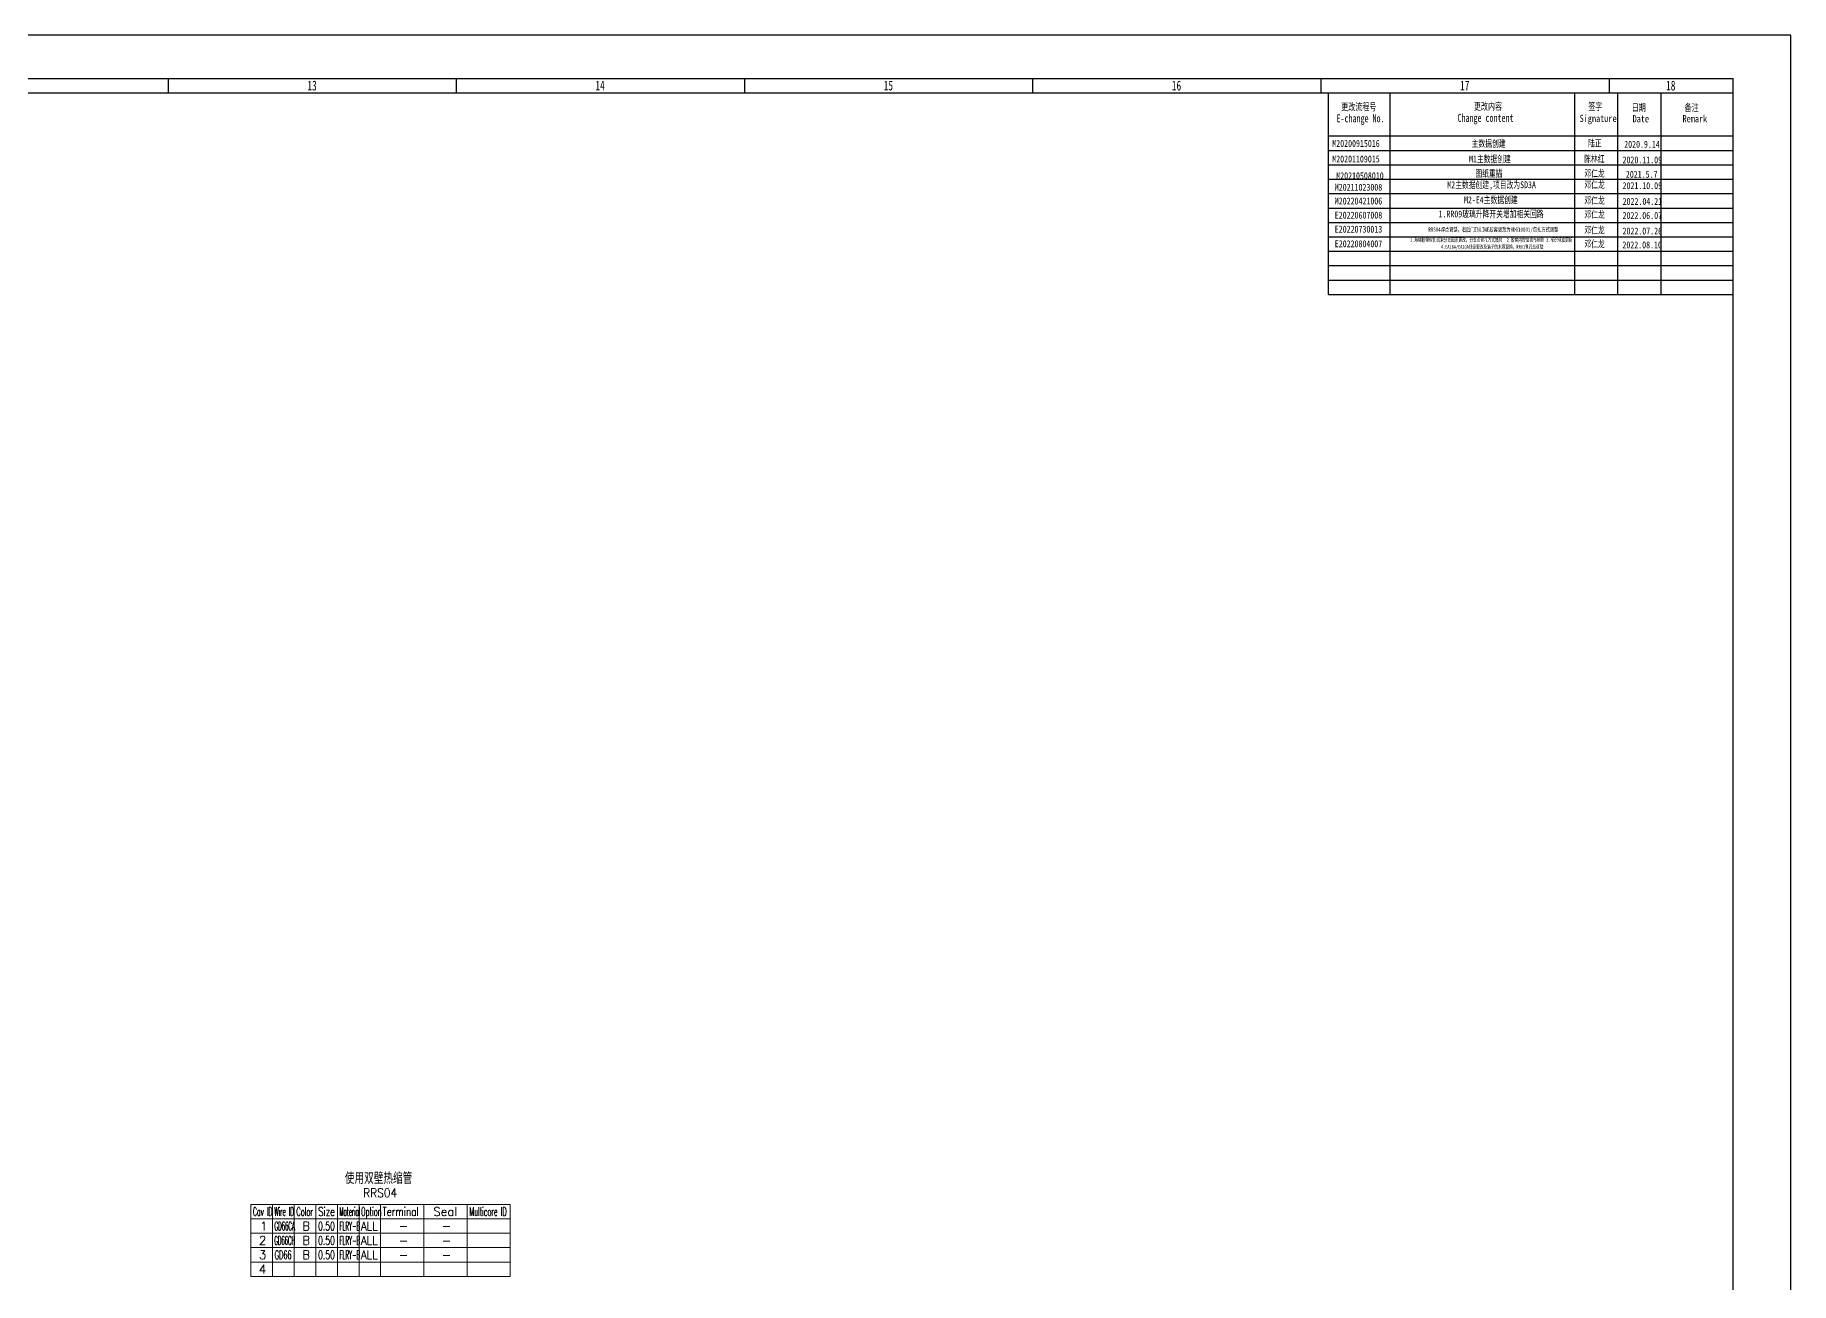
# Model space of a CAD drawing. Header units: inches. Extents: x 47316 to 59086, y 3141 to 11743.
# Drawn here: x 58476 to 59086, y 7277 to 7710 of the extents above; entities that cross this region are included whole.
import ezdxf

# ---------------------------------------------------------------- set-up
doc = ezdxf.new("R2010")
doc.units = ezdxf.units.IN
doc.header["$MEASUREMENT"] = 0
doc.styles.add('MtX_FangSong_GB2312', font='')
doc.styles.add('MtX_SimSun', font='')
doc.styles.add('MtX_仿宋_GB2312', font='')
doc.styles.get("Standard").update_dxf_attribs({"font": ''})
doc.styles.add('样式 1', font='仿宋_GB2312.ttf', dxfattribs={"width": 0.7, "height": 2.4})
doc.styles.get('MtX_FangSong_GB2312').set_extended_font_data('FangSong_GB2312')
doc.styles.get('MtX_SimSun').set_extended_font_data('SimSun')
doc.styles.get('MtX_仿宋_GB2312').set_extended_font_data('仿宋_GB2312')
doc.styles.get('Standard').set_extended_font_data('SimSun')

msp = doc.modelspace()

# ---------------------------------------------------------------- linework, layer by layer
at = {"color": 0, "lineweight": -3}
for p, q in [((59085.57, 7710.2), (57302.57, 7710.2)), ((59085.57, 6869.2), (59085.57, 7710.2)), ((57322.57, 7695.2), (59065.57, 7695.2)), ((58522.57, 7690.2), (58522.57, 7695.2)), ((58622.57, 7690.2), (58622.57, 7695.2)), ((58722.57, 7690.2), (58722.57, 7695.2)), ((58822.57, 7690.2), (58822.57, 7695.2)), ((58922.57, 7690.2), (58922.57, 7695.2)), ((59022.57, 7690.2), (59022.57, 7695.2)), ((59065.57, 7690.2), (59065.57, 7695.2)), ((57322.57, 7690.2), (59065.57, 7690.2)), ((58925.07, 7620.2), (58925.07, 7690.2)), ((58946.49, 7620.2), (58946.49, 7690.2)), ((59010.57, 7620.2), (59010.57, 7690.2)), ((59025.57, 7620.2), (59025.57, 7690.2)), ((59040.57, 7620.2), (59040.57, 7690.2)), ((59065.57, 6889.2), (59065.57, 7690.2)), ((58925.07, 7675.2), (59065.57, 7675.2)), ((58925.07, 7670.2), (59065.57, 7670.2)), ((58925.07, 7665.2), (59065.57, 7665.2)), ((58925.07, 7660.2), (59065.57, 7660.2)), ((58925.07, 7655.2), (59065.57, 7655.2)), ((58925.07, 7650.2), (59065.57, 7650.2)), ((58925.07, 7645.2), (59065.57, 7645.2)), ((58925.07, 7640.2), (59065.57, 7640.2)), ((58925.07, 7635.2), (59065.57, 7635.2)), ((58925.07, 7630.2), (59065.57, 7630.2)), ((58925.07, 7625.2), (59065.57, 7625.2)), ((58925.07, 7620.2), (59065.57, 7620.2))]:
    msp.add_line(p, q, dxfattribs=at)
at = {"color": 0, "linetype": 'Continuous', "lineweight": 15}
for p, q in [((58551.21, 7304.4), (58641.21, 7304.4)), ((58551.21, 7299.4), (58551.21, 7304.4)), ((58551.21, 7299.4), (58641.21, 7299.4))]:
    msp.add_line(p, q, dxfattribs=at)
at = {"color": 7, "linetype": 'Continuous', "lineweight": 15}
for p, q in [((58558.71, 7299.4), (58558.71, 7304.4)), ((58566.21, 7299.4), (58566.21, 7304.4)), ((58573.71, 7299.4), (58573.71, 7304.4)), ((58581.21, 7299.4), (58581.21, 7304.4)), ((58588.71, 7299.4), (58588.71, 7304.4)), ((58596.21, 7299.4), (58596.21, 7304.4)), ((58611.21, 7299.4), (58611.21, 7304.4)), ((58626.21, 7299.4), (58626.21, 7304.4)), ((58641.21, 7299.4), (58641.21, 7304.4))]:
    msp.add_line(p, q, dxfattribs=at)
at = {"color": 102, "linetype": 'Continuous', "lineweight": 15}
for p, q in [((58558.71, 7294.4), (58558.71, 7299.4)), ((58566.21, 7294.4), (58566.21, 7299.4)), ((58573.71, 7294.4), (58573.71, 7299.4)), ((58581.21, 7294.4), (58581.21, 7299.4)), ((58588.71, 7294.4), (58588.71, 7299.4)), ((58596.21, 7294.4), (58596.21, 7299.4)), ((58611.21, 7294.4), (58611.21, 7299.4)), ((58626.21, 7294.4), (58626.21, 7299.4)), ((58558.71, 7289.4), (58558.71, 7294.4)), ((58566.21, 7289.4), (58566.21, 7294.4)), ((58573.71, 7289.4), (58573.71, 7294.4)), ((58581.21, 7289.4), (58581.21, 7294.4)), ((58588.71, 7289.4), (58588.71, 7294.4)), ((58596.21, 7289.4), (58596.21, 7294.4)), ((58611.21, 7289.4), (58611.21, 7294.4)), ((58626.21, 7289.4), (58626.21, 7294.4)), ((58558.71, 7284.4), (58558.71, 7289.4)), ((58566.21, 7284.4), (58566.21, 7289.4)), ((58573.71, 7284.4), (58573.71, 7289.4)), ((58581.21, 7284.4), (58581.21, 7289.4)), ((58588.71, 7284.4), (58588.71, 7289.4)), ((58596.21, 7284.4), (58596.21, 7289.4)), ((58611.21, 7284.4), (58611.21, 7289.4)), ((58626.21, 7284.4), (58626.21, 7289.4)), ((58558.71, 7279.4), (58558.71, 7284.4)), ((58566.21, 7279.4), (58566.21, 7284.4)), ((58573.71, 7279.4), (58573.71, 7284.4)), ((58581.21, 7279.4), (58581.21, 7284.4)), ((58588.71, 7279.4), (58588.71, 7284.4)), ((58596.21, 7279.4), (58596.21, 7284.4)), ((58611.21, 7279.4), (58611.21, 7284.4)), ((58626.21, 7279.4), (58626.21, 7284.4))]:
    msp.add_line(p, q, dxfattribs=at)
at = {"color": 0, "linetype": 'Continuous', "lineweight": 15}
for points in [[(58551.21, 7294.4), (58551.21, 7299.4), (58641.21, 7299.4), (58641.21, 7294.4)], [(58551.21, 7289.4), (58551.21, 7294.4), (58641.21, 7294.4), (58641.21, 7289.4)], [(58551.21, 7284.4), (58551.21, 7289.4), (58641.21, 7289.4), (58641.21, 7284.4)], [(58551.21, 7279.4), (58551.21, 7284.4), (58641.21, 7284.4), (58641.21, 7279.4)]]:
    msp.add_lwpolyline(points, close=True, dxfattribs=at)

# ---------------------------------------------------------------- texts
at = {"color": 0, "lineweight": -3, "width": 0.7}
for s, height, style, p in [('13', 3.4, 'MtX_SimSun', (58570.78, 7691)), ('14', 3.4, 'MtX_SimSun', (58670.73, 7691)), ('15', 3.4, 'MtX_SimSun', (58770.78, 7691)), ('16', 3.4, 'MtX_SimSun', (58870.76, 7691)), ('17', 3.4, 'MtX_SimSun', (58970.77, 7691)), ('18', 3.4, 'MtX_SimSun', (59042.27, 7691)), ('E-change No.', 2.7775, 'MtX_SimSun', (58927.91, 7679.94)), ('更改流程号', 2.5, 'MtX_SimSun', (58929.51, 7684.05)), ('Change content', 2.7775, 'MtX_SimSun', (58969.88, 7680.1)), ('更改内容', 2.5, 'MtX_SimSun', (58975.55, 7684.22)), ('签字', 2.5, 'MtX_FangSong_GB2312', (59015.25, 7684.19)), ('日期', 2.5, 'MtX_SimSun', (59030.31, 7683.8)), ('备注', 2.5, 'MtX_SimSun', (59048.69, 7683.78)), ('Signature', 2.5, 'MtX_SimSun', (59012.25, 7680.04)), ('Date', 2.5, 'MtX_SimSun', (59030.63, 7679.95)), ('Remark', 2.5, 'MtX_SimSun', (59047.97, 7679.95)), ('M20200915016', 2.4, '样式 1', (58926.43, 7671.42)), ('主数据创建', 2.4, 'MtX_SimSun', (58974.8, 7671.36)), ('陆正', 2.4, 'MtX_仿宋_GB2312', (59015.18, 7671.48)), ('2020.9.14', 2.4, 'MtX_仿宋_GB2312', (59027.73, 7671.11)), ('M20201109015', 2.4, '样式 1', (58926.43, 7666.02)), ('M1主数据创建', 2.4, 'MtX_仿宋_GB2312', (58973.88, 7666)), ('陈林红', 2.4, 'MtX_SimSun', (59013.86, 7666.04)), ('2020.11.09', 2.4, 'MtX_仿宋_GB2312', (59027.15, 7665.7)), ('M20211023008', 2.4, '样式 1', (58927.31, 7656.21)), ('  M20210508010', 2.4, '样式 1', (58925.07, 7660.2)), ('M2主数据创建,项目改为SD3A', 2.4, 'MtX_仿宋_GB2312', (58966.33, 7657.06)), ('图纸重描', 2.4, 'MtX_仿宋_GB2312', (58976.09, 7660.99)), ('邓仁龙', 2.4, 'MtX_SimSun', (59013.92, 7661.02)), ('邓仁龙', 2.4, 'MtX_SimSun', (59013.92, 7657.09)), ('2021.10.09', 2.4, 'MtX_仿宋_GB2312', (59027.15, 7656.77)), ('2021.5.7', 2.4, 'MtX_仿宋_GB2312', (59028.31, 7660.7)), ('M20220421006', 2.4, '样式 1', (58927.31, 7651.42)), ('M2-E4主数据创建', 2.4, 'MtX_仿宋_GB2312', (58972.13, 7651.82)), ('邓仁龙', 2.4, 'MtX_SimSun', (59013.92, 7651.61)), ('2022.04.21', 2.4, 'MtX_仿宋_GB2312', (59027.18, 7651.29)), ('E20220607008', 2.4, '样式 1', (58927.31, 7646.53)), ('1.RR09玻璃升降开关增加相关回路', 2.4, 'MtX_仿宋_GB2312', (58963.3, 7646.93)), ('邓仁龙', 2.4, 'MtX_SimSun', (59013.92, 7646.73)), ('2022.06.07', 2.4, 'MtX_仿宋_GB2312', (59027.15, 7646.41)), ('E20220730013', 2.4, '样式 1', (58927.31, 7641.66)), ('RRS04焊点调整，右后门INLINE胶套更改为HDG10001/包扎方式调整', 1.5, 'MtX_仿宋_GB2312', (58959.77, 7641.97)), ('邓仁龙', 2.4, 'MtX_SimSun', (59013.92, 7641.33)), ('2022.07.26', 2.4, 'MtX_仿宋_GB2312', (59027.15, 7641.01)), ('E20220804007', 2.4, '样式 1', (58927.31, 7636.59)), ('1.海绵胶带包扎线束分支图示更改，分支点包扎方式增加  2.胶套内增加绒布包胶 3.标识标准更新', 1.3, 'MtX_仿宋_GB2312', (58953.41, 7638.47)), ('4.EA18A/EA20A线径更改及端子防水塞更换，RR01侧孔位调整', 1.3, 'MtX_仿宋_GB2312', (58964.13, 7636.07)), ('邓仁龙', 2.4, 'MtX_SimSun', (59013.92, 7636.52)), ('2022.08.10', 2.4, 'MtX_仿宋_GB2312', (59027.11, 7636.2))]:
    msp.add_text(s, height=height, dxfattribs=dict(at, style=style)).set_placement(p)
at = {"lineweight": -3, "style": 'MtX_SimSun', "width": 0.7}
msp.add_text('使用双壁热缩管', height=3.5, dxfattribs=at).set_placement((58583.79, 7311.88))
at = {"color": 6, "linetype": 'Continuous', "lineweight": 20, "insert": (58590.17, 7309.9), "char_height": 3, "width": 13.1143, "attachment_point": 1}
msp.add_mtext('\\Fromans.shx;\\W0.9000000000;\\T1.0000000000;\\o\\lRRS04', dxfattribs=at)
at = {"color": 7, "linetype": 'Continuous', "lineweight": 15, "char_height": 3, "attachment_point": 1}
for s, insert, width in [('\\Fromans.shx;\\W0.4292452830;\\T1.0000000000;\\o\\lCav ID', (58551.9, 7303.4), 6.5), ('\\Fromans.shx;\\W0.4026548673;\\T1.0000000000;\\o\\lWire ID', (58559.33, 7303.4), 6.5), ('\\Fromans.shx;\\W0.5687500000;\\T1.0000000000;\\o\\lColor', (58566.96, 7303.4), 6.5), ('\\Fromans.shx;\\W0.7222222222;\\T1.0000000000;\\o\\lSize', (58574.52, 7303.4), 6.5), ('\\Fromans.shx;\\W0.3760330579;\\T1.0000000000;\\o\\lMaterial', (58581.93, 7303.4), 6.5), ('\\Fromans.shx;\\W0.4595959596;\\T1.0000000000;\\o\\lOption', (58589.41, 7303.4), 6.5), ('\\Fromans.shx;\\W0.7480916031;\\T1.0000000000;\\o\\lTerminal', (58596.82, 7303.4), 14), ('\\Fromans.shx;\\W1.0000000000;\\T1.0000000000;\\o\\lSeal', (58614.5, 7303.4), 9.2857), ('\\Fromans.shx;\\W0.5185185185;\\T1.0000000000;\\o\\lMulticore ID', (58627.01, 7303.4), 14), ('\\Fromans.shx;\\W1.0000000000;\\T1.0000000000;\\o\\l2', (58553.96, 7293.4), 2.8571), ('\\Fromans.shx;\\W1.0000000000;\\T1.0000000000;\\o\\l1', (58554.39, 7298.4), 2.8571), ('\\Fromans.shx;\\W1.0000000000;\\T1.0000000000;\\o\\l3', (58553.96, 7288.4), 2.8571), ('\\Fromans.shx;\\W1.0000000000;\\T1.0000000000;\\o\\l4', (58553.96, 7283.4), 2.8571)]:
    msp.add_mtext(s, dxfattribs=dict(at, insert=insert, width=width))
at = {"color": 21, "linetype": 'Continuous', "lineweight": 15, "char_height": 3, "attachment_point": 1}
for s, insert, width in [('\\Fromans.shx;\\W0.3640000000;\\T1.0000000000;\\o\\lGD66CH', (58559.37, 7293.4), 6.5), ('\\Fromans.shx;\\W0.3760330579;\\T1.0000000000;\\o\\lGD66CA', (58559.37, 7298.4), 6.5), ('\\Fromans.shx;\\W0.6500000000;\\T1.0000000000;\\o\\l0.50', (58574.49, 7298.4), 6.5), ('\\Fromans.shx;\\W0.6500000000;\\T1.0000000000;\\o\\l0.50', (58574.49, 7293.4), 6.5), ('\\Fromans.shx;\\W0.8750000000;\\T1.0000000000;\\o\\lALL', (58589.34, 7298.4), 6.5), ('\\Fromans.shx;\\W0.8750000000;\\T1.0000000000;\\o\\lALL', (58589.34, 7293.4), 6.5), ('\\Fromans.shx;\\W1.0000000000;\\T1.0000000000;\\o\\l-', (58617.43, 7298.4), 3.7143), ('\\Fromans.shx;\\W0.5548780488;\\T1.0000000000;\\o\\lGD66', (58559.45, 7288.4), 6.5), ('\\Fromans.shx;\\W0.6500000000;\\T1.0000000000;\\o\\l0.50', (58574.49, 7288.4), 6.5), ('\\Fromans.shx;\\W0.8750000000;\\T1.0000000000;\\o\\lALL', (58589.34, 7288.4), 6.5), ('\\Fromans.shx;\\W1.0000000000;\\T1.0000000000;\\o\\l-', (58617.43, 7293.4), 3.7143), ('\\Fromans.shx;\\W1.0000000000;\\T1.0000000000;\\o\\l-', (58617.43, 7288.4), 3.7143)]:
    msp.add_mtext(s, dxfattribs=dict(at, insert=insert, width=width))
at = {"color": 140, "linetype": 'Continuous', "lineweight": 15, "char_height": 3, "attachment_point": 1}
for s, insert, width in [('\\Fromans.shx;\\W1.0000000000;\\T1.0000000000;\\o\\lB', (58569.03, 7298.4), 3), ('\\Fromans.shx;\\W1.0000000000;\\T1.0000000000;\\o\\lB', (58569.03, 7293.4), 3), ('\\Fromans.shx;\\W0.3760330579;\\T1.0000000000;\\o\\lFLRY-B', (58581.93, 7298.4), 6.5), ('\\Fromans.shx;\\W0.3760330579;\\T1.0000000000;\\o\\lFLRY-B', (58581.93, 7293.4), 6.5), ('\\Fromans.shx;\\W1.0000000000;\\T1.0000000000;\\o\\l-', (58602.43, 7298.4), 3.7143), ('\\Fromans.shx;\\W1.0000000000;\\T1.0000000000;\\o\\lB', (58569.03, 7288.4), 3), ('\\Fromans.shx;\\W0.3760330579;\\T1.0000000000;\\o\\lFLRY-B', (58581.93, 7288.4), 6.5), ('\\Fromans.shx;\\W1.0000000000;\\T1.0000000000;\\o\\l-', (58602.43, 7293.4), 3.7143), ('\\Fromans.shx;\\W1.0000000000;\\T1.0000000000;\\o\\l-', (58602.43, 7288.4), 3.7143)]:
    msp.add_mtext(s, dxfattribs=dict(at, insert=insert, width=width))

doc.saveas('drawing.dxf')
